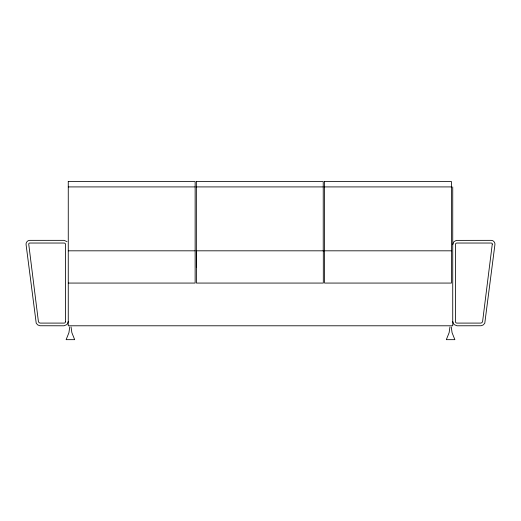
<?xml version="1.0" encoding="UTF-8"?>
<svg xmlns="http://www.w3.org/2000/svg" width="521" height="521" viewBox="0 0 521 521"><rect width="100%" height="100%" fill="white"/><g stroke="black" fill="none" stroke-linecap="round" stroke-linejoin="round"><path stroke-width="0.78" d="M69.755 326.954L68.915 332.724L66.128 339.666L74.672 339.666L71.885 332.724L71.045 326.954M449.955 326.954L449.115 332.724L446.328 339.666L454.872 339.666L452.085 332.724L451.245 326.954M452.736 244.616L453.986 241.601L456.448 240.383L491.186 240.344C493.38 240.311 495.25 242.447 494.924 244.616L484.784 323.209L483.247 324.935L481.085 325.749L457.008 325.788L453.999 324.544L452.736 321.548M68.264 321.548L67.001 324.544L63.992 325.788L39.915 325.749L37.753 324.935L36.216 323.209L26.076 244.616C25.75 242.447 27.62 240.311 29.814 240.344L63.992 240.344L67.014 241.601M68.264 181.549L195.141 181.549L195.141 283.066L68.264 283.066M196.358 181.549L323.235 181.549L323.235 250.985M324.576 181.549L451.453 181.549L451.453 283.066L324.576 283.066L324.576 181.334M68.264 186.915L195.141 186.915M196.358 186.915L323.235 186.915M324.576 186.915L451.453 186.915M68.264 250.816L195.141 250.816M324.576 250.816L451.453 250.816M452.736 186.948L452.736 325.788L68.264 325.788L68.264 181.334M196.358 181.334L196.358 267.182M492.273 244.128L482.602 321.47A2.162 2.162 0 0 1 480.766 323.092L456.8 323.098A1.596 1.596 0 0 1 455.426 321.731L455.426 244.408A1.596 1.596 0 0 1 456.8 243.033L491.316 243.033A1.127 1.127 0 0 1 492.273 244.128M65.594 321.45L65.574 321.731A1.596 1.596 0 0 1 64.2 323.098L40.234 323.092A2.162 2.162 0 0 1 38.398 321.47L28.727 244.128A1.127 1.127 0 0 1 29.684 243.033L64.2 243.033A1.596 1.596 0 0 1 65.574 244.408L65.594 321.45M323.313 250.816L196.437 250.816L196.437 283.066L323.313 283.066L323.313 250.816"/></g></svg>
